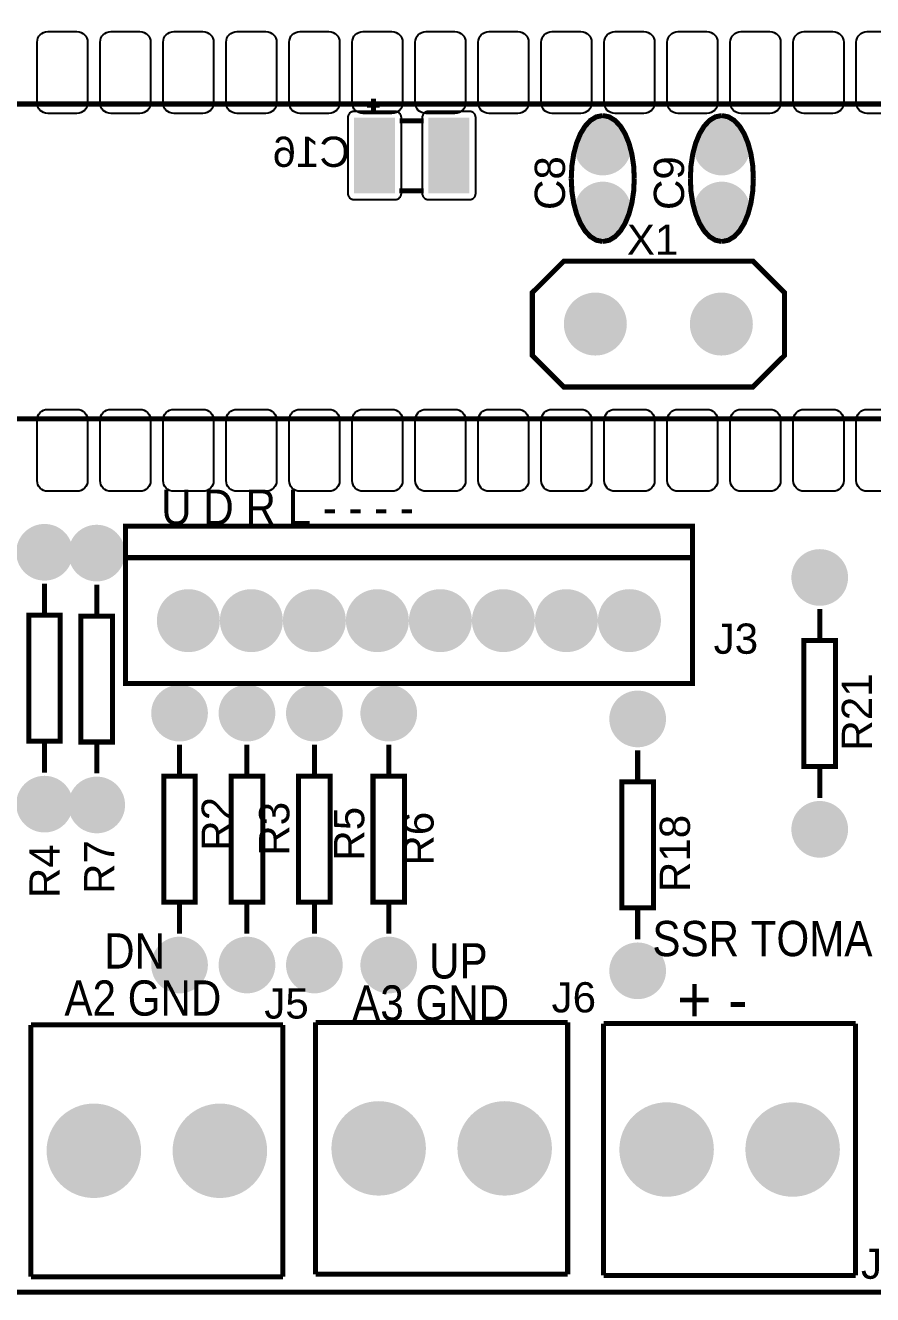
# Model space of a CAD drawing. Header units: inches. Extents: x -3.04 to 3.04, y -2.27 to 2.27.
# Drawn here: x -0.848 to 0.496, y -2.267 to -0.251 of the extents above; entities that cross this region are included whole.
import ezdxf

# ---------------------------------------------------------------- set-up
doc = ezdxf.new("R2010")
doc.units = ezdxf.units.IN
doc.layers.get('0').update_dxf_attribs({"linetype": 'CONTINUOUS'})

# ---------------------------------------------------------------- blocks, each defined once
blk = doc.blocks.new('RPAD')
blk.add_trace([(-0.5, -0.5), (-0.5, 0.5), (0.5, -0.5), (0.5, 0.5)])
blk = doc.blocks.new('EPAD')
at = {"const_width": 0.5}
blk.add_lwpolyline([(-0.25, 0, 1), (0.25, 0, 1)], format="xyb", close=True, dxfattribs=at)

msp = doc.modelspace()

# ---------------------------------------------------------------- linework, layer by layer
at = {"const_width": 0.008}
for points in [[(-2.896492, -2.262827), (3.038224, -2.262827), (3.038224, 2.262827), (-2.896492, 2.262827), (-2.896492, -2.262827)], [(-2.896492, -2.262827), (3.038224, -2.262827), (3.038224, 2.262827), (-2.896492, 2.262827), (-2.896492, -2.262827)], [(-2.896492, -2.262827), (3.038224, -2.262827), (3.038224, 2.262827), (-2.896492, 2.262827), (-2.896492, -2.262827)], [(-1.139618, -0.375858), (0.860382, -0.375858)], [(-1.139618, -0.375858), (0.860382, -0.375858)], [(-1.139618, -0.375858), (0.860382, -0.375858)], [(-0.28602, -0.377645), (-0.30602, -0.377645)], [(-0.28602, -0.377645), (-0.30602, -0.377645)], [(-0.28602, -0.377645), (-0.30602, -0.377645)], [(-0.29602, -0.387645), (-0.29602, -0.367645)], [(-0.29602, -0.387645), (-0.29602, -0.367645)], [(-0.29602, -0.387645), (-0.29602, -0.367645)], [(-0.21602, -0.402645), (-0.25402, -0.402645)], [(-0.21602, -0.402645), (-0.25402, -0.402645)], [(-0.21602, -0.402645), (-0.25402, -0.402645)], [(0.068075, -0.394259), (0.057887, -0.396259), (0.04845, -0.402009), (0.03995, -0.411135), (0.032575, -0.423259), (0.026512, -0.438009), (0.02195, -0.455009), (0.019075, -0.473884), (0.018075, -0.494259)], [(0.068075, -0.394259), (0.057887, -0.396259), (0.04845, -0.402009), (0.03995, -0.411135), (0.032575, -0.423259), (0.026512, -0.438009), (0.02195, -0.455009), (0.019075, -0.473884), (0.018075, -0.494259)], [(0.068075, -0.394259), (0.057887, -0.396259), (0.04845, -0.402009), (0.03995, -0.411135), (0.032575, -0.423259), (0.026512, -0.438009), (0.02195, -0.455009), (0.019075, -0.473884), (0.018075, -0.494259)], [(0.068075, -0.394259), (0.078262, -0.396259), (0.0877, -0.402009), (0.0962, -0.411135), (0.103575, -0.423259), (0.109637, -0.438009), (0.1142, -0.455009), (0.117075, -0.473884), (0.118075, -0.494259)], [(0.068075, -0.394259), (0.078262, -0.396259), (0.0877, -0.402009), (0.0962, -0.411135), (0.103575, -0.423259), (0.109637, -0.438009), (0.1142, -0.455009), (0.117075, -0.473884), (0.118075, -0.494259)], [(0.068075, -0.394259), (0.078262, -0.396259), (0.0877, -0.402009), (0.0962, -0.411135), (0.103575, -0.423259), (0.109637, -0.438009), (0.1142, -0.455009), (0.117075, -0.473884), (0.118075, -0.494259)], [(0.257051, -0.394259), (0.246864, -0.396259), (0.237426, -0.402009), (0.228926, -0.411135), (0.221551, -0.423259), (0.215489, -0.438009), (0.210926, -0.455009), (0.208051, -0.473884), (0.207051, -0.494259)], [(0.257051, -0.394259), (0.246864, -0.396259), (0.237426, -0.402009), (0.228926, -0.411135), (0.221551, -0.423259), (0.215489, -0.438009), (0.210926, -0.455009), (0.208051, -0.473884), (0.207051, -0.494259)], [(0.257051, -0.394259), (0.246864, -0.396259), (0.237426, -0.402009), (0.228926, -0.411135), (0.221551, -0.423259), (0.215489, -0.438009), (0.210926, -0.455009), (0.208051, -0.473884), (0.207051, -0.494259)], [(0.257051, -0.394259), (0.267239, -0.396259), (0.276676, -0.402009), (0.285176, -0.411135), (0.292551, -0.423259), (0.298614, -0.438009), (0.303176, -0.455009), (0.306051, -0.473884), (0.307051, -0.494259)], [(0.257051, -0.394259), (0.267239, -0.396259), (0.276676, -0.402009), (0.285176, -0.411135), (0.292551, -0.423259), (0.298614, -0.438009), (0.303176, -0.455009), (0.306051, -0.473884), (0.307051, -0.494259)], [(0.257051, -0.394259), (0.267239, -0.396259), (0.276676, -0.402009), (0.285176, -0.411135), (0.292551, -0.423259), (0.298614, -0.438009), (0.303176, -0.455009), (0.306051, -0.473884), (0.307051, -0.494259)], [(0.068075, -0.594259), (0.057887, -0.592259), (0.04845, -0.586509), (0.03995, -0.577384), (0.032575, -0.565259), (0.026512, -0.550509), (0.02195, -0.533509), (0.019075, -0.514635), (0.018075, -0.494259)], [(0.068075, -0.594259), (0.057887, -0.592259), (0.04845, -0.586509), (0.03995, -0.577384), (0.032575, -0.565259), (0.026512, -0.550509), (0.02195, -0.533509), (0.019075, -0.514635), (0.018075, -0.494259)], [(0.068075, -0.594259), (0.057887, -0.592259), (0.04845, -0.586509), (0.03995, -0.577384), (0.032575, -0.565259), (0.026512, -0.550509), (0.02195, -0.533509), (0.019075, -0.514635), (0.018075, -0.494259)], [(0.068075, -0.594259), (0.078262, -0.592259), (0.0877, -0.586509), (0.0962, -0.577384), (0.103575, -0.565259), (0.109637, -0.550509), (0.1142, -0.533509), (0.117075, -0.514635), (0.118075, -0.494259)], [(0.068075, -0.594259), (0.078262, -0.592259), (0.0877, -0.586509), (0.0962, -0.577384), (0.103575, -0.565259), (0.109637, -0.550509), (0.1142, -0.533509), (0.117075, -0.514635), (0.118075, -0.494259)], [(0.068075, -0.594259), (0.078262, -0.592259), (0.0877, -0.586509), (0.0962, -0.577384), (0.103575, -0.565259), (0.109637, -0.550509), (0.1142, -0.533509), (0.117075, -0.514635), (0.118075, -0.494259)], [(0.257051, -0.594259), (0.246864, -0.592259), (0.237426, -0.586509), (0.228926, -0.577384), (0.221551, -0.565259), (0.215489, -0.550509), (0.210926, -0.533509), (0.208051, -0.514635), (0.207051, -0.494259)], [(0.257051, -0.594259), (0.246864, -0.592259), (0.237426, -0.586509), (0.228926, -0.577384), (0.221551, -0.565259), (0.215489, -0.550509), (0.210926, -0.533509), (0.208051, -0.514635), (0.207051, -0.494259)], [(0.257051, -0.594259), (0.246864, -0.592259), (0.237426, -0.586509), (0.228926, -0.577384), (0.221551, -0.565259), (0.215489, -0.550509), (0.210926, -0.533509), (0.208051, -0.514635), (0.207051, -0.494259)], [(0.257051, -0.594259), (0.267239, -0.592259), (0.276676, -0.586509), (0.285176, -0.577384), (0.292551, -0.565259), (0.298614, -0.550509), (0.303176, -0.533509), (0.306051, -0.514635), (0.307051, -0.494259)], [(0.257051, -0.594259), (0.267239, -0.592259), (0.276676, -0.586509), (0.285176, -0.577384), (0.292551, -0.565259), (0.298614, -0.550509), (0.303176, -0.533509), (0.306051, -0.514635), (0.307051, -0.494259)], [(0.257051, -0.594259), (0.267239, -0.592259), (0.276676, -0.586509), (0.285176, -0.577384), (0.292551, -0.565259), (0.298614, -0.550509), (0.303176, -0.533509), (0.306051, -0.514635), (0.307051, -0.494259)], [(-0.21602, -0.513645), (-0.25502, -0.513645)], [(-0.21602, -0.513645), (-0.25502, -0.513645)], [(-0.21602, -0.513645), (-0.25502, -0.513645)], [(0.006264, -0.625362), (0.306264, -0.625362), (0.356264, -0.675362), (0.356264, -0.775362), (0.306264, -0.825362), (0.006264, -0.825362), (-0.043736, -0.775362), (-0.043736, -0.675362), (0.006264, -0.625362)], [(0.006264, -0.625362), (0.306264, -0.625362), (0.356264, -0.675362), (0.356264, -0.775362), (0.306264, -0.825362), (0.006264, -0.825362), (-0.043736, -0.775362), (-0.043736, -0.675362), (0.006264, -0.625362)], [(0.006264, -0.625362), (0.306264, -0.625362), (0.356264, -0.675362), (0.356264, -0.775362), (0.306264, -0.825362), (0.006264, -0.825362), (-0.043736, -0.775362), (-0.043736, -0.675362), (0.006264, -0.625362)], [(-1.139618, -0.875858), (0.860382, -0.875858)], [(-1.139618, -0.875858), (0.860382, -0.875858)], [(-1.139618, -0.875858), (0.860382, -0.875858)], [(-0.689618, -1.296417), (0.210382, -1.296417), (0.210382, -1.046417), (-0.689618, -1.046417), (-0.689618, -1.296417)], [(-0.689618, -1.296417), (0.210382, -1.296417), (0.210382, -1.046417), (-0.689618, -1.046417), (-0.689618, -1.296417)], [(-0.689618, -1.296417), (0.210382, -1.296417), (0.210382, -1.046417), (-0.689618, -1.046417), (-0.689618, -1.296417)], [(-0.689618, -1.096417), (0.210382, -1.096417)], [(-0.689618, -1.096417), (0.210382, -1.096417)], [(-0.689618, -1.096417), (0.210382, -1.096417)], [(-0.817878, -1.187854), (-0.817878, -1.137854)], [(-0.817878, -1.187854), (-0.817878, -1.137854)], [(-0.817878, -1.187854), (-0.817878, -1.137854)], [(-0.735075, -1.189141), (-0.735075, -1.139141)], [(-0.735075, -1.189141), (-0.735075, -1.139141)], [(-0.735075, -1.189141), (-0.735075, -1.139141)], [(-0.842878, -1.387854), (-0.792878, -1.387854), (-0.792878, -1.187854), (-0.842878, -1.187854), (-0.842878, -1.387854)], [(-0.842878, -1.387854), (-0.792878, -1.387854), (-0.792878, -1.187854), (-0.842878, -1.187854), (-0.842878, -1.387854)], [(-0.842878, -1.387854), (-0.792878, -1.387854), (-0.792878, -1.187854), (-0.842878, -1.187854), (-0.842878, -1.387854)], [(-0.760075, -1.389141), (-0.710075, -1.389141), (-0.710075, -1.189141), (-0.760075, -1.189141), (-0.760075, -1.389141)], [(-0.760075, -1.389141), (-0.710075, -1.389141), (-0.710075, -1.189141), (-0.760075, -1.189141), (-0.760075, -1.389141)], [(-0.760075, -1.389141), (-0.710075, -1.389141), (-0.710075, -1.189141), (-0.760075, -1.189141), (-0.760075, -1.389141)], [(0.412382, -1.177858), (0.412382, -1.227858)], [(0.412382, -1.177858), (0.412382, -1.227858)], [(0.412382, -1.177858), (0.412382, -1.227858)], [(0.387382, -1.427858), (0.437382, -1.427858), (0.437382, -1.227858), (0.387382, -1.227858), (0.387382, -1.427858)], [(0.387382, -1.427858), (0.437382, -1.427858), (0.437382, -1.227858), (0.387382, -1.227858), (0.387382, -1.427858)], [(0.387382, -1.427858), (0.437382, -1.427858), (0.437382, -1.227858), (0.387382, -1.227858), (0.387382, -1.427858)], [(-0.817878, -1.437854), (-0.817878, -1.387854)], [(-0.817878, -1.437854), (-0.817878, -1.387854)], [(-0.817878, -1.437854), (-0.817878, -1.387854)], [(-0.735075, -1.439141), (-0.735075, -1.389141)], [(-0.735075, -1.439141), (-0.735075, -1.389141)], [(-0.735075, -1.439141), (-0.735075, -1.389141)], [(-0.603618, -1.393358), (-0.603618, -1.443358)], [(-0.603618, -1.393358), (-0.603618, -1.443358)], [(-0.603618, -1.393358), (-0.603618, -1.443358)], [(-0.496618, -1.393358), (-0.496618, -1.443358)], [(-0.496618, -1.393358), (-0.496618, -1.443358)], [(-0.496618, -1.393358), (-0.496618, -1.443358)], [(-0.389618, -1.393358), (-0.389618, -1.443358)], [(-0.389618, -1.393358), (-0.389618, -1.443358)], [(-0.389618, -1.393358), (-0.389618, -1.443358)], [(-0.271618, -1.393358), (-0.271618, -1.443358)], [(-0.271618, -1.393358), (-0.271618, -1.443358)], [(-0.271618, -1.393358), (-0.271618, -1.443358)], [(0.123445, -1.402543), (0.123445, -1.452543)], [(0.123445, -1.402543), (0.123445, -1.452543)], [(0.123445, -1.402543), (0.123445, -1.452543)], [(0.412382, -1.427858), (0.412382, -1.477858)], [(0.412382, -1.427858), (0.412382, -1.477858)], [(0.412382, -1.427858), (0.412382, -1.477858)], [(-0.628618, -1.643358), (-0.578618, -1.643358), (-0.578618, -1.443358), (-0.628618, -1.443358), (-0.628618, -1.643358)], [(-0.628618, -1.643358), (-0.578618, -1.643358), (-0.578618, -1.443358), (-0.628618, -1.443358), (-0.628618, -1.643358)], [(-0.628618, -1.643358), (-0.578618, -1.643358), (-0.578618, -1.443358), (-0.628618, -1.443358), (-0.628618, -1.643358)], [(-0.521618, -1.643358), (-0.471618, -1.643358), (-0.471618, -1.443358), (-0.521618, -1.443358), (-0.521618, -1.643358)], [(-0.521618, -1.643358), (-0.471618, -1.643358), (-0.471618, -1.443358), (-0.521618, -1.443358), (-0.521618, -1.643358)], [(-0.521618, -1.643358), (-0.471618, -1.643358), (-0.471618, -1.443358), (-0.521618, -1.443358), (-0.521618, -1.643358)], [(-0.414618, -1.643358), (-0.364618, -1.643358), (-0.364618, -1.443358), (-0.414618, -1.443358), (-0.414618, -1.643358)], [(-0.414618, -1.643358), (-0.364618, -1.643358), (-0.364618, -1.443358), (-0.414618, -1.443358), (-0.414618, -1.643358)], [(-0.414618, -1.643358), (-0.364618, -1.643358), (-0.364618, -1.443358), (-0.414618, -1.443358), (-0.414618, -1.643358)], [(-0.296618, -1.643358), (-0.246618, -1.643358), (-0.246618, -1.443358), (-0.296618, -1.443358), (-0.296618, -1.643358)], [(-0.296618, -1.643358), (-0.246618, -1.643358), (-0.246618, -1.443358), (-0.296618, -1.443358), (-0.296618, -1.643358)], [(-0.296618, -1.643358), (-0.246618, -1.643358), (-0.246618, -1.443358), (-0.296618, -1.443358), (-0.296618, -1.643358)], [(0.098445, -1.652543), (0.148445, -1.652543), (0.148445, -1.452543), (0.098445, -1.452543), (0.098445, -1.652543)], [(0.098445, -1.652543), (0.148445, -1.652543), (0.148445, -1.452543), (0.098445, -1.452543), (0.098445, -1.652543)], [(0.098445, -1.652543), (0.148445, -1.652543), (0.148445, -1.452543), (0.098445, -1.452543), (0.098445, -1.652543)], [(-0.603618, -1.643358), (-0.603618, -1.693358)], [(-0.603618, -1.643358), (-0.603618, -1.693358)], [(-0.603618, -1.643358), (-0.603618, -1.693358)], [(-0.496618, -1.643358), (-0.496618, -1.693358)], [(-0.496618, -1.643358), (-0.496618, -1.693358)], [(-0.496618, -1.643358), (-0.496618, -1.693358)], [(-0.389618, -1.643358), (-0.389618, -1.693358)], [(-0.389618, -1.643358), (-0.389618, -1.693358)], [(-0.389618, -1.643358), (-0.389618, -1.693358)], [(-0.271618, -1.643358), (-0.271618, -1.693358)], [(-0.271618, -1.643358), (-0.271618, -1.693358)], [(-0.271618, -1.643358), (-0.271618, -1.693358)], [(0.123445, -1.652543), (0.123445, -1.702543)], [(0.123445, -1.652543), (0.123445, -1.702543)], [(0.123445, -1.652543), (0.123445, -1.702543)], [(-0.839618, -1.838385), (-0.839618, -2.238385)], [(-0.839618, -1.838385), (-0.439618, -1.838385)], [(-0.839618, -1.838385), (-0.839618, -2.238385)], [(-0.839618, -1.838385), (-0.439618, -1.838385)], [(-0.839618, -1.838385), (-0.839618, -2.238385)], [(-0.839618, -1.838385), (-0.439618, -1.838385)], [(-0.439618, -1.838385), (-0.439618, -2.238385)], [(-0.439618, -1.838385), (-0.439618, -2.238385)], [(-0.439618, -1.838385), (-0.439618, -2.238385)], [(-0.387618, -1.834575), (-0.387618, -2.234575)], [(-0.387618, -1.834575), (0.012382, -1.834575)], [(-0.387618, -1.834575), (-0.387618, -2.234575)], [(-0.387618, -1.834575), (0.012382, -1.834575)], [(-0.387618, -1.834575), (-0.387618, -2.234575)], [(-0.387618, -1.834575), (0.012382, -1.834575)], [(0.012382, -1.834575), (0.012382, -2.234575)], [(0.012382, -1.834575), (0.012382, -2.234575)], [(0.012382, -1.834575), (0.012382, -2.234575)], [(0.069382, -1.836385), (0.069382, -2.236385)], [(0.069382, -1.836385), (0.469382, -1.836385)], [(0.069382, -1.836385), (0.069382, -2.236385)], [(0.069382, -1.836385), (0.469382, -1.836385)], [(0.069382, -1.836385), (0.069382, -2.236385)], [(0.069382, -1.836385), (0.469382, -1.836385)], [(0.469382, -1.836385), (0.469382, -2.236385)], [(0.469382, -1.836385), (0.469382, -2.236385)], [(0.469382, -1.836385), (0.469382, -2.236385)], [(-0.839618, -2.238385), (-0.439618, -2.238385)], [(-0.839618, -2.238385), (-0.439618, -2.238385)], [(-0.839618, -2.238385), (-0.439618, -2.238385)], [(-0.387618, -2.234575), (0.012382, -2.234575)], [(-0.387618, -2.234575), (0.012382, -2.234575)], [(-0.387618, -2.234575), (0.012382, -2.234575)], [(0.069382, -2.236385), (0.469382, -2.236385)], [(0.069382, -2.236385), (0.469382, -2.236385)], [(0.069382, -2.236385), (0.469382, -2.236385)]]:
    msp.add_lwpolyline(points, dxfattribs=at)
for points in [[(-0.766618, -0.390858), (-0.812618, -0.390858), (-0.816094, -0.39052), (-0.819308, -0.389546), (-0.822199, -0.388), (-0.824704, -0.385944), (-0.826761, -0.383439), (-0.828307, -0.380548), (-0.82928, -0.377334), (-0.829618, -0.373858), (-0.829618, -0.277858), (-0.82928, -0.274382), (-0.828307, -0.271168), (-0.826761, -0.268277), (-0.824704, -0.265772), (-0.822199, -0.263715), (-0.819308, -0.262169), (-0.816094, -0.261196), (-0.812618, -0.260858), (-0.766618, -0.260858), (-0.763142, -0.261196), (-0.759928, -0.262169), (-0.757037, -0.263715), (-0.754532, -0.265772), (-0.752476, -0.268277), (-0.75093, -0.271168), (-0.749956, -0.274382), (-0.749618, -0.277858), (-0.749618, -0.373858), (-0.749956, -0.377334), (-0.75093, -0.380548), (-0.752476, -0.383439), (-0.754532, -0.385944), (-0.757037, -0.388), (-0.759928, -0.389546), (-0.763142, -0.39052), (-0.766618, -0.390858)], [(-0.666618, -0.390858), (-0.712618, -0.390858), (-0.716094, -0.39052), (-0.719308, -0.389546), (-0.722199, -0.388), (-0.724704, -0.385944), (-0.726761, -0.383439), (-0.728307, -0.380548), (-0.72928, -0.377334), (-0.729618, -0.373858), (-0.729618, -0.277858), (-0.72928, -0.274382), (-0.728307, -0.271168), (-0.726761, -0.268277), (-0.724704, -0.265772), (-0.722199, -0.263715), (-0.719308, -0.262169), (-0.716094, -0.261196), (-0.712618, -0.260858), (-0.666618, -0.260858), (-0.663142, -0.261196), (-0.659928, -0.262169), (-0.657037, -0.263715), (-0.654532, -0.265772), (-0.652476, -0.268277), (-0.65093, -0.271168), (-0.649956, -0.274382), (-0.649618, -0.277858), (-0.649618, -0.373858), (-0.649956, -0.377334), (-0.65093, -0.380548), (-0.652476, -0.383439), (-0.654532, -0.385944), (-0.657037, -0.388), (-0.659928, -0.389546), (-0.663142, -0.39052), (-0.666618, -0.390858)], [(-0.566618, -0.390858), (-0.612618, -0.390858), (-0.616094, -0.39052), (-0.619308, -0.389546), (-0.622199, -0.388), (-0.624704, -0.385944), (-0.626761, -0.383439), (-0.628307, -0.380548), (-0.62928, -0.377334), (-0.629618, -0.373858), (-0.629618, -0.277858), (-0.62928, -0.274382), (-0.628307, -0.271168), (-0.626761, -0.268277), (-0.624704, -0.265772), (-0.622199, -0.263715), (-0.619308, -0.262169), (-0.616094, -0.261196), (-0.612618, -0.260858), (-0.566618, -0.260858), (-0.563142, -0.261196), (-0.559928, -0.262169), (-0.557037, -0.263715), (-0.554532, -0.265772), (-0.552476, -0.268277), (-0.55093, -0.271168), (-0.549956, -0.274382), (-0.549618, -0.277858), (-0.549618, -0.373858), (-0.549956, -0.377334), (-0.55093, -0.380548), (-0.552476, -0.383439), (-0.554532, -0.385944), (-0.557037, -0.388), (-0.559928, -0.389546), (-0.563142, -0.39052), (-0.566618, -0.390858)], [(-0.466618, -0.390858), (-0.512618, -0.390858), (-0.516094, -0.39052), (-0.519308, -0.389546), (-0.522199, -0.388), (-0.524704, -0.385944), (-0.526761, -0.383439), (-0.528307, -0.380548), (-0.52928, -0.377334), (-0.529618, -0.373858), (-0.529618, -0.277858), (-0.52928, -0.274382), (-0.528307, -0.271168), (-0.526761, -0.268277), (-0.524704, -0.265772), (-0.522199, -0.263715), (-0.519308, -0.262169), (-0.516094, -0.261196), (-0.512618, -0.260858), (-0.466618, -0.260858), (-0.463142, -0.261196), (-0.459928, -0.262169), (-0.457037, -0.263715), (-0.454532, -0.265772), (-0.452476, -0.268277), (-0.45093, -0.271168), (-0.449956, -0.274382), (-0.449618, -0.277858), (-0.449618, -0.373858), (-0.449956, -0.377334), (-0.45093, -0.380548), (-0.452476, -0.383439), (-0.454532, -0.385944), (-0.457037, -0.388), (-0.459928, -0.389546), (-0.463142, -0.39052), (-0.466618, -0.390858)], [(-0.366618, -0.390858), (-0.412618, -0.390858), (-0.416094, -0.39052), (-0.419308, -0.389546), (-0.422199, -0.388), (-0.424704, -0.385944), (-0.426761, -0.383439), (-0.428307, -0.380548), (-0.42928, -0.377334), (-0.429618, -0.373858), (-0.429618, -0.277858), (-0.42928, -0.274382), (-0.428307, -0.271168), (-0.426761, -0.268277), (-0.424704, -0.265772), (-0.422199, -0.263715), (-0.419308, -0.262169), (-0.416094, -0.261196), (-0.412618, -0.260858), (-0.366618, -0.260858), (-0.363142, -0.261196), (-0.359928, -0.262169), (-0.357037, -0.263715), (-0.354532, -0.265772), (-0.352476, -0.268277), (-0.35093, -0.271168), (-0.349956, -0.274382), (-0.349618, -0.277858), (-0.349618, -0.373858), (-0.349956, -0.377334), (-0.35093, -0.380548), (-0.352476, -0.383439), (-0.354532, -0.385944), (-0.357037, -0.388), (-0.359928, -0.389546), (-0.363142, -0.39052), (-0.366618, -0.390858)], [(-0.266618, -0.390858), (-0.312618, -0.390858), (-0.316094, -0.39052), (-0.319308, -0.389546), (-0.322199, -0.388), (-0.324704, -0.385944), (-0.326761, -0.383439), (-0.328307, -0.380548), (-0.32928, -0.377334), (-0.329618, -0.373858), (-0.329618, -0.277858), (-0.32928, -0.274382), (-0.328307, -0.271168), (-0.326761, -0.268277), (-0.324704, -0.265772), (-0.322199, -0.263715), (-0.319308, -0.262169), (-0.316094, -0.261196), (-0.312618, -0.260858), (-0.266618, -0.260858), (-0.263142, -0.261196), (-0.259928, -0.262169), (-0.257037, -0.263715), (-0.254532, -0.265772), (-0.252476, -0.268277), (-0.25093, -0.271168), (-0.249956, -0.274382), (-0.249618, -0.277858), (-0.249618, -0.373858), (-0.249956, -0.377334), (-0.25093, -0.380548), (-0.252476, -0.383439), (-0.254532, -0.385944), (-0.257037, -0.388), (-0.259928, -0.389546), (-0.263142, -0.39052), (-0.266618, -0.390858)], [(-0.166618, -0.390858), (-0.212618, -0.390858), (-0.216094, -0.39052), (-0.219308, -0.389546), (-0.222199, -0.388), (-0.224704, -0.385944), (-0.226761, -0.383439), (-0.228307, -0.380548), (-0.22928, -0.377334), (-0.229618, -0.373858), (-0.229618, -0.277858), (-0.22928, -0.274382), (-0.228307, -0.271168), (-0.226761, -0.268277), (-0.224704, -0.265772), (-0.222199, -0.263715), (-0.219308, -0.262169), (-0.216094, -0.261196), (-0.212618, -0.260858), (-0.166618, -0.260858), (-0.163142, -0.261196), (-0.159928, -0.262169), (-0.157037, -0.263715), (-0.154532, -0.265772), (-0.152476, -0.268277), (-0.15093, -0.271168), (-0.149956, -0.274382), (-0.149618, -0.277858), (-0.149618, -0.373858), (-0.149956, -0.377334), (-0.15093, -0.380548), (-0.152476, -0.383439), (-0.154532, -0.385944), (-0.157037, -0.388), (-0.159928, -0.389546), (-0.163142, -0.39052), (-0.166618, -0.390858)], [(-0.066618, -0.390858), (-0.112618, -0.390858), (-0.116094, -0.39052), (-0.119308, -0.389546), (-0.122199, -0.388), (-0.124704, -0.385944), (-0.126761, -0.383439), (-0.128307, -0.380548), (-0.12928, -0.377334), (-0.129618, -0.373858), (-0.129618, -0.277858), (-0.12928, -0.274382), (-0.128307, -0.271168), (-0.126761, -0.268277), (-0.124704, -0.265772), (-0.122199, -0.263715), (-0.119308, -0.262169), (-0.116094, -0.261196), (-0.112618, -0.260858), (-0.066618, -0.260858), (-0.063142, -0.261196), (-0.059928, -0.262169), (-0.057037, -0.263715), (-0.054532, -0.265772), (-0.052476, -0.268277), (-0.05093, -0.271168), (-0.049956, -0.274382), (-0.049618, -0.277858), (-0.049618, -0.373858), (-0.049956, -0.377334), (-0.05093, -0.380548), (-0.052476, -0.383439), (-0.054532, -0.385944), (-0.057037, -0.388), (-0.059928, -0.389546), (-0.063142, -0.39052), (-0.066618, -0.390858)], [(0.033382, -0.390858), (-0.012618, -0.390858), (-0.016094, -0.39052), (-0.019308, -0.389546), (-0.022199, -0.388), (-0.024704, -0.385944), (-0.026761, -0.383439), (-0.028307, -0.380548), (-0.02928, -0.377334), (-0.029618, -0.373858), (-0.029618, -0.277858), (-0.02928, -0.274382), (-0.028307, -0.271168), (-0.026761, -0.268277), (-0.024704, -0.265772), (-0.022199, -0.263715), (-0.019308, -0.262169), (-0.016094, -0.261196), (-0.012618, -0.260858), (0.033382, -0.260858), (0.036858, -0.261196), (0.040072, -0.262169), (0.042963, -0.263715), (0.045468, -0.265772), (0.047524, -0.268277), (0.04907, -0.271168), (0.050044, -0.274382), (0.050382, -0.277858), (0.050382, -0.373858), (0.050044, -0.377334), (0.04907, -0.380548), (0.047524, -0.383439), (0.045468, -0.385944), (0.042963, -0.388), (0.040072, -0.389546), (0.036858, -0.39052), (0.033382, -0.390858)], [(0.133382, -0.390858), (0.087382, -0.390858), (0.083906, -0.39052), (0.080692, -0.389546), (0.077801, -0.388), (0.075296, -0.385944), (0.073239, -0.383439), (0.071693, -0.380548), (0.07072, -0.377334), (0.070382, -0.373858), (0.070382, -0.277858), (0.07072, -0.274382), (0.071693, -0.271168), (0.073239, -0.268277), (0.075296, -0.265772), (0.077801, -0.263715), (0.080692, -0.262169), (0.083906, -0.261196), (0.087382, -0.260858), (0.133382, -0.260858), (0.136858, -0.261196), (0.140072, -0.262169), (0.142963, -0.263715), (0.145468, -0.265772), (0.147524, -0.268277), (0.14907, -0.271168), (0.150044, -0.274382), (0.150382, -0.277858), (0.150382, -0.373858), (0.150044, -0.377334), (0.14907, -0.380548), (0.147524, -0.383439), (0.145468, -0.385944), (0.142963, -0.388), (0.140072, -0.389546), (0.136858, -0.39052), (0.133382, -0.390858)], [(0.233382, -0.390858), (0.187382, -0.390858), (0.183906, -0.39052), (0.180692, -0.389546), (0.177801, -0.388), (0.175296, -0.385944), (0.173239, -0.383439), (0.171693, -0.380548), (0.17072, -0.377334), (0.170382, -0.373858), (0.170382, -0.277858), (0.17072, -0.274382), (0.171693, -0.271168), (0.173239, -0.268277), (0.175296, -0.265772), (0.177801, -0.263715), (0.180692, -0.262169), (0.183906, -0.261196), (0.187382, -0.260858), (0.233382, -0.260858), (0.236858, -0.261196), (0.240072, -0.262169), (0.242963, -0.263715), (0.245468, -0.265772), (0.247524, -0.268277), (0.24907, -0.271168), (0.250044, -0.274382), (0.250382, -0.277858), (0.250382, -0.373858), (0.250044, -0.377334), (0.24907, -0.380548), (0.247524, -0.383439), (0.245468, -0.385944), (0.242963, -0.388), (0.240072, -0.389546), (0.236858, -0.39052), (0.233382, -0.390858)], [(0.333382, -0.390858), (0.287382, -0.390858), (0.283906, -0.39052), (0.280692, -0.389546), (0.277801, -0.388), (0.275296, -0.385944), (0.273239, -0.383439), (0.271693, -0.380548), (0.27072, -0.377334), (0.270382, -0.373858), (0.270382, -0.277858), (0.27072, -0.274382), (0.271693, -0.271168), (0.273239, -0.268277), (0.275296, -0.265772), (0.277801, -0.263715), (0.280692, -0.262169), (0.283906, -0.261196), (0.287382, -0.260858), (0.333382, -0.260858), (0.336858, -0.261196), (0.340072, -0.262169), (0.342963, -0.263715), (0.345468, -0.265772), (0.347524, -0.268277), (0.34907, -0.271168), (0.350044, -0.274382), (0.350382, -0.277858), (0.350382, -0.373858), (0.350044, -0.377334), (0.34907, -0.380548), (0.347524, -0.383439), (0.345468, -0.385944), (0.342963, -0.388), (0.340072, -0.389546), (0.336858, -0.39052), (0.333382, -0.390858)], [(0.433382, -0.390858), (0.387382, -0.390858), (0.383906, -0.39052), (0.380692, -0.389546), (0.377801, -0.388), (0.375296, -0.385944), (0.373239, -0.383439), (0.371693, -0.380548), (0.37072, -0.377334), (0.370382, -0.373858), (0.370382, -0.277858), (0.37072, -0.274382), (0.371693, -0.271168), (0.373239, -0.268277), (0.375296, -0.265772), (0.377801, -0.263715), (0.380692, -0.262169), (0.383906, -0.261196), (0.387382, -0.260858), (0.433382, -0.260858), (0.436858, -0.261196), (0.440072, -0.262169), (0.442963, -0.263715), (0.445468, -0.265772), (0.447524, -0.268277), (0.44907, -0.271168), (0.450044, -0.274382), (0.450382, -0.277858), (0.450382, -0.373858), (0.450044, -0.377334), (0.44907, -0.380548), (0.447524, -0.383439), (0.445468, -0.385944), (0.442963, -0.388), (0.440072, -0.389546), (0.436858, -0.39052), (0.433382, -0.390858)], [(-0.26152, -0.387645), (-0.32652, -0.387645), (-0.327559, -0.387696), (-0.328564, -0.387844), (-0.329531, -0.388086), (-0.330455, -0.388417), (-0.331331, -0.388831), (-0.332156, -0.389326), (-0.332923, -0.389896), (-0.333629, -0.390536), (-0.334269, -0.391242), (-0.334839, -0.392009), (-0.335333, -0.392833), (-0.335748, -0.39371), (-0.336079, -0.394634), (-0.336321, -0.395601), (-0.336469, -0.396606), (-0.33652, -0.397645), (-0.33652, -0.517645), (-0.336469, -0.518685), (-0.336321, -0.51969), (-0.336079, -0.520657), (-0.335748, -0.521581), (-0.335333, -0.522457), (-0.334839, -0.523281), (-0.334269, -0.524048), (-0.333629, -0.524755), (-0.332923, -0.525395), (-0.332156, -0.525964), (-0.331331, -0.526459), (-0.330455, -0.526874), (-0.329531, -0.527204), (-0.328564, -0.527446), (-0.327559, -0.527595), (-0.32652, -0.527645), (-0.26152, -0.527645), (-0.26048, -0.527595), (-0.259475, -0.527446), (-0.258508, -0.527204), (-0.257584, -0.526874), (-0.256708, -0.526459), (-0.255884, -0.525964), (-0.255116, -0.525395), (-0.25441, -0.524755), (-0.25377, -0.524048), (-0.253201, -0.523281), (-0.252706, -0.522457), (-0.252291, -0.521581), (-0.251961, -0.520657), (-0.251719, -0.51969), (-0.25157, -0.518685), (-0.25152, -0.517645), (-0.25152, -0.397645), (-0.25157, -0.396606), (-0.251719, -0.395601), (-0.251961, -0.394634), (-0.252291, -0.39371), (-0.252706, -0.392833), (-0.253201, -0.392009), (-0.25377, -0.391242), (-0.25441, -0.390536), (-0.255116, -0.389896), (-0.255884, -0.389326), (-0.256708, -0.388831), (-0.257584, -0.388417), (-0.258508, -0.388086), (-0.259475, -0.387844), (-0.26048, -0.387696), (-0.26152, -0.387645)], [(-0.14352, -0.387645), (-0.20852, -0.387645), (-0.209559, -0.387696), (-0.210564, -0.387844), (-0.211531, -0.388086), (-0.212455, -0.388417), (-0.213331, -0.388831), (-0.214156, -0.389326), (-0.214923, -0.389896), (-0.215629, -0.390536), (-0.216269, -0.391242), (-0.216839, -0.392009), (-0.217333, -0.392833), (-0.217748, -0.39371), (-0.218079, -0.394634), (-0.218321, -0.395601), (-0.218469, -0.396606), (-0.21852, -0.397645), (-0.21852, -0.517645), (-0.218469, -0.518685), (-0.218321, -0.51969), (-0.218079, -0.520657), (-0.217748, -0.521581), (-0.217333, -0.522457), (-0.216839, -0.523281), (-0.216269, -0.524048), (-0.215629, -0.524755), (-0.214923, -0.525395), (-0.214156, -0.525964), (-0.213331, -0.526459), (-0.212455, -0.526874), (-0.211531, -0.527204), (-0.210564, -0.527446), (-0.209559, -0.527595), (-0.20852, -0.527645), (-0.14352, -0.527645), (-0.14248, -0.527595), (-0.141475, -0.527446), (-0.140508, -0.527204), (-0.139584, -0.526874), (-0.138708, -0.526459), (-0.137884, -0.525964), (-0.137116, -0.525395), (-0.13641, -0.524755), (-0.13577, -0.524048), (-0.135201, -0.523281), (-0.134706, -0.522457), (-0.134291, -0.521581), (-0.133961, -0.520657), (-0.133719, -0.51969), (-0.13357, -0.518685), (-0.13352, -0.517645), (-0.13352, -0.397645), (-0.13357, -0.396606), (-0.133719, -0.395601), (-0.133961, -0.394634), (-0.134291, -0.39371), (-0.134706, -0.392833), (-0.135201, -0.392009), (-0.13577, -0.391242), (-0.13641, -0.390536), (-0.137116, -0.389896), (-0.137884, -0.389326), (-0.138708, -0.388831), (-0.139584, -0.388417), (-0.140508, -0.388086), (-0.141475, -0.387844), (-0.14248, -0.387696), (-0.14352, -0.387645)], [(-0.812618, -0.860858), (-0.766618, -0.860858), (-0.763142, -0.861196), (-0.759928, -0.862169), (-0.757037, -0.863715), (-0.754532, -0.865772), (-0.752476, -0.868277), (-0.75093, -0.871168), (-0.749956, -0.874382), (-0.749618, -0.877858), (-0.749618, -0.973858), (-0.749956, -0.977334), (-0.75093, -0.980548), (-0.752476, -0.983439), (-0.754532, -0.985944), (-0.757037, -0.988), (-0.759928, -0.989546), (-0.763142, -0.99052), (-0.766618, -0.990858), (-0.812618, -0.990858), (-0.816094, -0.99052), (-0.819308, -0.989546), (-0.822199, -0.988), (-0.824704, -0.985944), (-0.826761, -0.983439), (-0.828307, -0.980548), (-0.82928, -0.977334), (-0.829618, -0.973858), (-0.829618, -0.877858), (-0.82928, -0.874382), (-0.828307, -0.871168), (-0.826761, -0.868277), (-0.824704, -0.865772), (-0.822199, -0.863715), (-0.819308, -0.862169), (-0.816094, -0.861196), (-0.812618, -0.860858)], [(-0.712618, -0.860858), (-0.666618, -0.860858), (-0.663142, -0.861196), (-0.659928, -0.862169), (-0.657037, -0.863715), (-0.654532, -0.865772), (-0.652476, -0.868277), (-0.65093, -0.871168), (-0.649956, -0.874382), (-0.649618, -0.877858), (-0.649618, -0.973858), (-0.649956, -0.977334), (-0.65093, -0.980548), (-0.652476, -0.983439), (-0.654532, -0.985944), (-0.657037, -0.988), (-0.659928, -0.989546), (-0.663142, -0.99052), (-0.666618, -0.990858), (-0.712618, -0.990858), (-0.716094, -0.99052), (-0.719308, -0.989546), (-0.722199, -0.988), (-0.724704, -0.985944), (-0.726761, -0.983439), (-0.728307, -0.980548), (-0.72928, -0.977334), (-0.729618, -0.973858), (-0.729618, -0.877858), (-0.72928, -0.874382), (-0.728307, -0.871168), (-0.726761, -0.868277), (-0.724704, -0.865772), (-0.722199, -0.863715), (-0.719308, -0.862169), (-0.716094, -0.861196), (-0.712618, -0.860858)], [(-0.612618, -0.860858), (-0.566618, -0.860858), (-0.563142, -0.861196), (-0.559928, -0.862169), (-0.557037, -0.863715), (-0.554532, -0.865772), (-0.552476, -0.868277), (-0.55093, -0.871168), (-0.549956, -0.874382), (-0.549618, -0.877858), (-0.549618, -0.973858), (-0.549956, -0.977334), (-0.55093, -0.980548), (-0.552476, -0.983439), (-0.554532, -0.985944), (-0.557037, -0.988), (-0.559928, -0.989546), (-0.563142, -0.99052), (-0.566618, -0.990858), (-0.612618, -0.990858), (-0.616094, -0.99052), (-0.619308, -0.989546), (-0.622199, -0.988), (-0.624704, -0.985944), (-0.626761, -0.983439), (-0.628307, -0.980548), (-0.62928, -0.977334), (-0.629618, -0.973858), (-0.629618, -0.877858), (-0.62928, -0.874382), (-0.628307, -0.871168), (-0.626761, -0.868277), (-0.624704, -0.865772), (-0.622199, -0.863715), (-0.619308, -0.862169), (-0.616094, -0.861196), (-0.612618, -0.860858)], [(-0.512618, -0.860858), (-0.466618, -0.860858), (-0.463142, -0.861196), (-0.459928, -0.862169), (-0.457037, -0.863715), (-0.454532, -0.865772), (-0.452476, -0.868277), (-0.45093, -0.871168), (-0.449956, -0.874382), (-0.449618, -0.877858), (-0.449618, -0.973858), (-0.449956, -0.977334), (-0.45093, -0.980548), (-0.452476, -0.983439), (-0.454532, -0.985944), (-0.457037, -0.988), (-0.459928, -0.989546), (-0.463142, -0.99052), (-0.466618, -0.990858), (-0.512618, -0.990858), (-0.516094, -0.99052), (-0.519308, -0.989546), (-0.522199, -0.988), (-0.524704, -0.985944), (-0.526761, -0.983439), (-0.528307, -0.980548), (-0.52928, -0.977334), (-0.529618, -0.973858), (-0.529618, -0.877858), (-0.52928, -0.874382), (-0.528307, -0.871168), (-0.526761, -0.868277), (-0.524704, -0.865772), (-0.522199, -0.863715), (-0.519308, -0.862169), (-0.516094, -0.861196), (-0.512618, -0.860858)], [(-0.412618, -0.860858), (-0.366618, -0.860858), (-0.363142, -0.861196), (-0.359928, -0.862169), (-0.357037, -0.863715), (-0.354532, -0.865772), (-0.352476, -0.868277), (-0.35093, -0.871168), (-0.349956, -0.874382), (-0.349618, -0.877858), (-0.349618, -0.973858), (-0.349956, -0.977334), (-0.35093, -0.980548), (-0.352476, -0.983439), (-0.354532, -0.985944), (-0.357037, -0.988), (-0.359928, -0.989546), (-0.363142, -0.99052), (-0.366618, -0.990858), (-0.412618, -0.990858), (-0.416094, -0.99052), (-0.419308, -0.989546), (-0.422199, -0.988), (-0.424704, -0.985944), (-0.426761, -0.983439), (-0.428307, -0.980548), (-0.42928, -0.977334), (-0.429618, -0.973858), (-0.429618, -0.877858), (-0.42928, -0.874382), (-0.428307, -0.871168), (-0.426761, -0.868277), (-0.424704, -0.865772), (-0.422199, -0.863715), (-0.419308, -0.862169), (-0.416094, -0.861196), (-0.412618, -0.860858)], [(-0.312618, -0.860858), (-0.266618, -0.860858), (-0.263142, -0.861196), (-0.259928, -0.862169), (-0.257037, -0.863715), (-0.254532, -0.865772), (-0.252476, -0.868277), (-0.25093, -0.871168), (-0.249956, -0.874382), (-0.249618, -0.877858), (-0.249618, -0.973858), (-0.249956, -0.977334), (-0.25093, -0.980548), (-0.252476, -0.983439), (-0.254532, -0.985944), (-0.257037, -0.988), (-0.259928, -0.989546), (-0.263142, -0.99052), (-0.266618, -0.990858), (-0.312618, -0.990858), (-0.316094, -0.99052), (-0.319308, -0.989546), (-0.322199, -0.988), (-0.324704, -0.985944), (-0.326761, -0.983439), (-0.328307, -0.980548), (-0.32928, -0.977334), (-0.329618, -0.973858), (-0.329618, -0.877858), (-0.32928, -0.874382), (-0.328307, -0.871168), (-0.326761, -0.868277), (-0.324704, -0.865772), (-0.322199, -0.863715), (-0.319308, -0.862169), (-0.316094, -0.861196), (-0.312618, -0.860858)], [(-0.212618, -0.860858), (-0.166618, -0.860858), (-0.163142, -0.861196), (-0.159928, -0.862169), (-0.157037, -0.863715), (-0.154532, -0.865772), (-0.152476, -0.868277), (-0.15093, -0.871168), (-0.149956, -0.874382), (-0.149618, -0.877858), (-0.149618, -0.973858), (-0.149956, -0.977334), (-0.15093, -0.980548), (-0.152476, -0.983439), (-0.154532, -0.985944), (-0.157037, -0.988), (-0.159928, -0.989546), (-0.163142, -0.99052), (-0.166618, -0.990858), (-0.212618, -0.990858), (-0.216094, -0.99052), (-0.219308, -0.989546), (-0.222199, -0.988), (-0.224704, -0.985944), (-0.226761, -0.983439), (-0.228307, -0.980548), (-0.22928, -0.977334), (-0.229618, -0.973858), (-0.229618, -0.877858), (-0.22928, -0.874382), (-0.228307, -0.871168), (-0.226761, -0.868277), (-0.224704, -0.865772), (-0.222199, -0.863715), (-0.219308, -0.862169), (-0.216094, -0.861196), (-0.212618, -0.860858)], [(-0.112618, -0.860858), (-0.066618, -0.860858), (-0.063142, -0.861196), (-0.059928, -0.862169), (-0.057037, -0.863715), (-0.054532, -0.865772), (-0.052476, -0.868277), (-0.05093, -0.871168), (-0.049956, -0.874382), (-0.049618, -0.877858), (-0.049618, -0.973858), (-0.049956, -0.977334), (-0.05093, -0.980548), (-0.052476, -0.983439), (-0.054532, -0.985944), (-0.057037, -0.988), (-0.059928, -0.989546), (-0.063142, -0.99052), (-0.066618, -0.990858), (-0.112618, -0.990858), (-0.116094, -0.99052), (-0.119308, -0.989546), (-0.122199, -0.988), (-0.124704, -0.985944), (-0.126761, -0.983439), (-0.128307, -0.980548), (-0.12928, -0.977334), (-0.129618, -0.973858), (-0.129618, -0.877858), (-0.12928, -0.874382), (-0.128307, -0.871168), (-0.126761, -0.868277), (-0.124704, -0.865772), (-0.122199, -0.863715), (-0.119308, -0.862169), (-0.116094, -0.861196), (-0.112618, -0.860858)], [(-0.012618, -0.860858), (0.033382, -0.860858), (0.036858, -0.861196), (0.040072, -0.862169), (0.042963, -0.863715), (0.045468, -0.865772), (0.047524, -0.868277), (0.04907, -0.871168), (0.050044, -0.874382), (0.050382, -0.877858), (0.050382, -0.973858), (0.050044, -0.977334), (0.04907, -0.980548), (0.047524, -0.983439), (0.045468, -0.985944), (0.042963, -0.988), (0.040072, -0.989546), (0.036858, -0.99052), (0.033382, -0.990858), (-0.012618, -0.990858), (-0.016094, -0.99052), (-0.019308, -0.989546), (-0.022199, -0.988), (-0.024704, -0.985944), (-0.026761, -0.983439), (-0.028307, -0.980548), (-0.02928, -0.977334), (-0.029618, -0.973858), (-0.029618, -0.877858), (-0.02928, -0.874382), (-0.028307, -0.871168), (-0.026761, -0.868277), (-0.024704, -0.865772), (-0.022199, -0.863715), (-0.019308, -0.862169), (-0.016094, -0.861196), (-0.012618, -0.860858)], [(0.087382, -0.860858), (0.133382, -0.860858), (0.136858, -0.861196), (0.140072, -0.862169), (0.142963, -0.863715), (0.145468, -0.865772), (0.147524, -0.868277), (0.14907, -0.871168), (0.150044, -0.874382), (0.150382, -0.877858), (0.150382, -0.973858), (0.150044, -0.977334), (0.14907, -0.980548), (0.147524, -0.983439), (0.145468, -0.985944), (0.142963, -0.988), (0.140072, -0.989546), (0.136858, -0.99052), (0.133382, -0.990858), (0.087382, -0.990858), (0.083906, -0.99052), (0.080692, -0.989546), (0.077801, -0.988), (0.075296, -0.985944), (0.073239, -0.983439), (0.071693, -0.980548), (0.07072, -0.977334), (0.070382, -0.973858), (0.070382, -0.877858), (0.07072, -0.874382), (0.071693, -0.871168), (0.073239, -0.868277), (0.075296, -0.865772), (0.077801, -0.863715), (0.080692, -0.862169), (0.083906, -0.861196), (0.087382, -0.860858)], [(0.187382, -0.860858), (0.233382, -0.860858), (0.236858, -0.861196), (0.240072, -0.862169), (0.242963, -0.863715), (0.245468, -0.865772), (0.247524, -0.868277), (0.24907, -0.871168), (0.250044, -0.874382), (0.250382, -0.877858), (0.250382, -0.973858), (0.250044, -0.977334), (0.24907, -0.980548), (0.247524, -0.983439), (0.245468, -0.985944), (0.242963, -0.988), (0.240072, -0.989546), (0.236858, -0.99052), (0.233382, -0.990858), (0.187382, -0.990858), (0.183906, -0.99052), (0.180692, -0.989546), (0.177801, -0.988), (0.175296, -0.985944), (0.173239, -0.983439), (0.171693, -0.980548), (0.17072, -0.977334), (0.170382, -0.973858), (0.170382, -0.877858), (0.17072, -0.874382), (0.171693, -0.871168), (0.173239, -0.868277), (0.175296, -0.865772), (0.177801, -0.863715), (0.180692, -0.862169), (0.183906, -0.861196), (0.187382, -0.860858)], [(0.287382, -0.860858), (0.333382, -0.860858), (0.336858, -0.861196), (0.340072, -0.862169), (0.342963, -0.863715), (0.345468, -0.865772), (0.347524, -0.868277), (0.34907, -0.871168), (0.350044, -0.874382), (0.350382, -0.877858), (0.350382, -0.973858), (0.350044, -0.977334), (0.34907, -0.980548), (0.347524, -0.983439), (0.345468, -0.985944), (0.342963, -0.988), (0.340072, -0.989546), (0.336858, -0.99052), (0.333382, -0.990858), (0.287382, -0.990858), (0.283906, -0.99052), (0.280692, -0.989546), (0.277801, -0.988), (0.275296, -0.985944), (0.273239, -0.983439), (0.271693, -0.980548), (0.27072, -0.977334), (0.270382, -0.973858), (0.270382, -0.877858), (0.27072, -0.874382), (0.271693, -0.871168), (0.273239, -0.868277), (0.275296, -0.865772), (0.277801, -0.863715), (0.280692, -0.862169), (0.283906, -0.861196), (0.287382, -0.860858)], [(0.387382, -0.860858), (0.433382, -0.860858), (0.436858, -0.861196), (0.440072, -0.862169), (0.442963, -0.863715), (0.445468, -0.865772), (0.447524, -0.868277), (0.44907, -0.871168), (0.450044, -0.874382), (0.450382, -0.877858), (0.450382, -0.973858), (0.450044, -0.977334), (0.44907, -0.980548), (0.447524, -0.983439), (0.445468, -0.985944), (0.442963, -0.988), (0.440072, -0.989546), (0.436858, -0.99052), (0.433382, -0.990858), (0.387382, -0.990858), (0.383906, -0.99052), (0.380692, -0.989546), (0.377801, -0.988), (0.375296, -0.985944), (0.373239, -0.983439), (0.371693, -0.980548), (0.37072, -0.977334), (0.370382, -0.973858), (0.370382, -0.877858), (0.37072, -0.874382), (0.371693, -0.871168), (0.373239, -0.868277), (0.375296, -0.865772), (0.377801, -0.863715), (0.380692, -0.862169), (0.383906, -0.861196), (0.387382, -0.860858)]]:
    msp.add_lwpolyline(points, close=True)
for points in [[(0.533382, -0.390858), (0.487382, -0.390858), (0.483906, -0.39052), (0.480692, -0.389546), (0.477801, -0.388), (0.475296, -0.385944), (0.473239, -0.383439), (0.471693, -0.380548), (0.47072, -0.377334), (0.470382, -0.373858), (0.470382, -0.277858), (0.47072, -0.274382), (0.471693, -0.271168), (0.473239, -0.268277), (0.475296, -0.265772), (0.477801, -0.263715), (0.480692, -0.262169), (0.483906, -0.261196), (0.487382, -0.260858), (0.533382, -0.260858)], [(0.533382, -0.990858), (0.487382, -0.990858), (0.483906, -0.99052), (0.480692, -0.989546), (0.477801, -0.988), (0.475296, -0.985944), (0.473239, -0.983439), (0.471693, -0.980548), (0.47072, -0.977334), (0.470382, -0.973858), (0.470382, -0.877858), (0.47072, -0.874382), (0.471693, -0.871168), (0.473239, -0.868277), (0.475296, -0.865772), (0.477801, -0.863715), (0.480692, -0.862169), (0.483906, -0.861196), (0.487382, -0.860858), (0.487382, -0.860858), (0.533382, -0.860858)]]:
    msp.add_lwpolyline(points)

# ---------------------------------------------------------------- block references
for name, p, xscale, yscale in [('RPAD', (-0.29402, -0.457645), 0.065, 0.12), ('RPAD', (-0.17602, -0.457645), 0.065, 0.12), ('EPAD', (0.068075, -0.444259), 0.09, 0.09), ('EPAD', (0.257051, -0.444259), 0.09, 0.09), ('EPAD', (0.068075, -0.544259), 0.09, 0.09), ('EPAD', (0.257051, -0.544259), 0.09, 0.09), ('EPAD', (0.056264, -0.725362), 0.1, 0.1), ('EPAD', (0.256264, -0.725362), 0.1, 0.1), ('EPAD', (-0.817878, -1.087854), 0.09, 0.09), ('EPAD', (-0.735075, -1.089141), 0.09, 0.09), ('EPAD', (0.412382, -1.127858), 0.09, 0.09), ('EPAD', (-0.589618, -1.196417), 0.1, 0.1), ('EPAD', (-0.489618, -1.196417), 0.1, 0.1), ('EPAD', (-0.389618, -1.196417), 0.1, 0.1), ('EPAD', (-0.289618, -1.196417), 0.1, 0.1), ('EPAD', (-0.189618, -1.196417), 0.1, 0.1), ('EPAD', (-0.089618, -1.196417), 0.1, 0.1), ('EPAD', (0.010382, -1.196417), 0.1, 0.1), ('EPAD', (0.110382, -1.196417), 0.1, 0.1), ('EPAD', (-0.603618, -1.343358), 0.09, 0.09), ('EPAD', (-0.496618, -1.343358), 0.09, 0.09), ('EPAD', (-0.389618, -1.343358), 0.09, 0.09), ('EPAD', (-0.271618, -1.343358), 0.09, 0.09), ('EPAD', (0.123445, -1.352543), 0.09, 0.09), ('EPAD', (-0.817878, -1.487854), 0.09, 0.09), ('EPAD', (-0.735075, -1.489141), 0.09, 0.09), ('EPAD', (0.412382, -1.527858), 0.09, 0.09), ('EPAD', (-0.603618, -1.743358), 0.09, 0.09), ('EPAD', (-0.496618, -1.743358), 0.09, 0.09), ('EPAD', (-0.389618, -1.743358), 0.09, 0.09), ('EPAD', (-0.271618, -1.743358), 0.09, 0.09), ('EPAD', (0.123445, -1.752543), 0.09, 0.09), ('EPAD', (-0.739618, -2.038385), 0.15, 0.15), ('EPAD', (-0.539618, -2.038385), 0.15, 0.15), ('EPAD', (-0.287618, -2.034575), 0.15, 0.15), ('EPAD', (-0.087618, -2.034575), 0.15, 0.15), ('EPAD', (0.169382, -2.036385), 0.15, 0.15), ('EPAD', (0.369382, -2.036385), 0.15, 0.15)]:
    msp.add_blockref(name, p, dxfattribs=dict(xscale=xscale, yscale=yscale))

# ---------------------------------------------------------------- texts
at = {"text_generation_flag": 2, "width": 1.041667}
msp.add_text('C16', height=0.048, dxfattribs=at).set_placement((-0.333248, -0.475756))
msp.add_text('C16', height=0.048, dxfattribs=at).set_placement((-0.333248, -0.475756))
msp.add_text('C16', height=0.048, dxfattribs=at).set_placement((-0.333248, -0.475756))
at = {"width": 1.041667}
for s, p in [('C8', (0.008075, -0.544259)), ('C8', (0.008075, -0.544259)), ('C8', (0.008075, -0.544259)), ('C9', (0.197051, -0.544259)), ('C9', (0.197051, -0.544259)), ('C9', (0.197051, -0.544259)), ('R21', (0.495382, -1.402858)), ('R21', (0.495382, -1.402858)), ('R21', (0.495382, -1.402858)), ('R2', (-0.520618, -1.561862)), ('R2', (-0.520618, -1.561862)), ('R2', (-0.520618, -1.561862)), ('R3', (-0.429366, -1.569736)), ('R3', (-0.429366, -1.569736)), ('R3', (-0.429366, -1.569736)), ('R5', (-0.310555, -1.57761)), ('R5', (-0.310555, -1.57761)), ('R5', (-0.310555, -1.57761)), ('R6', (-0.200429, -1.585484)), ('R6', (-0.200429, -1.585484)), ('R6', (-0.200429, -1.585484)), ('R18', (0.206445, -1.627543)), ('R18', (0.206445, -1.627543)), ('R18', (0.206445, -1.627543)), ('R7', (-0.707083, -1.63048)), ('R7', (-0.707083, -1.63048)), ('R7', (-0.707083, -1.63048)), ('R4', (-0.793823, -1.637067)), ('R4', (-0.793823, -1.637067)), ('R4', (-0.793823, -1.637067))]:
    msp.add_text(s, height=0.048, rotation=90, dxfattribs=at).set_placement(p)
for s, height, width, p in [('X1', 0.048, 1.041667, (0.106264, -0.615362)), ('X1', 0.048, 1.041667, (0.106264, -0.615362)), ('X1', 0.048, 1.041667, (0.106264, -0.615362)), ('U D R L - - - -', 0.056, 0.892857, (-0.632713, -1.044267)), ('U D R L - - - -', 0.056, 0.892857, (-0.632713, -1.044267)), ('U D R L - - - -', 0.056, 0.892857, (-0.632713, -1.044267)), ('J3', 0.048, 1.041667, (0.244028, -1.249015)), ('J3', 0.048, 1.041667, (0.244028, -1.249015)), ('J3', 0.048, 1.041667, (0.244028, -1.249015)), ('SSR TOMA', 0.056, 0.892857, (0.146815, -1.729307)), ('SSR TOMA', 0.056, 0.892857, (0.146815, -1.729307)), ('SSR TOMA', 0.056, 0.892857, (0.146815, -1.729307)), ('DN', 0.056, 0.892857, (-0.723264, -1.748992)), ('DN', 0.056, 0.892857, (-0.723264, -1.748992)), ('DN', 0.056, 0.892857, (-0.723264, -1.748992)), ('UP', 0.056, 0.892857, (-0.207516, -1.76474)), ('UP', 0.056, 0.892857, (-0.207516, -1.76474)), ('UP', 0.056, 0.892857, (-0.207516, -1.76474)), ('A2 GND', 0.056, 0.892857, (-0.786256, -1.823795)), ('A2 GND', 0.056, 0.892857, (-0.786256, -1.823795)), ('A2 GND', 0.056, 0.892857, (-0.786256, -1.823795)), ('J6', 0.048, 1.041667, (-0.013209, -1.818606)), ('J6', 0.048, 1.041667, (-0.013209, -1.818606)), ('J6', 0.048, 1.041667, (-0.013209, -1.818606)), ('+ -', 0.072, 0.972222, (0.186185, -1.833921)), ('+ -', 0.072, 0.972222, (0.186185, -1.833921)), ('+ -', 0.072, 0.972222, (0.186185, -1.833921)), ('J5', 0.048, 1.041667, (-0.469146, -1.828385)), ('J5', 0.048, 1.041667, (-0.469146, -1.828385)), ('J5', 0.048, 1.041667, (-0.469146, -1.828385)), ('A3 GND', 0.056, 0.892857, (-0.329563, -1.831669)), ('A3 GND', 0.056, 0.892857, (-0.329563, -1.831669)), ('A3 GND', 0.056, 0.892857, (-0.329563, -1.831669)), ('J10', 0.048, 1.041667, (0.477846, -2.241675)), ('J10', 0.048, 1.041667, (0.477846, -2.241675)), ('J10', 0.048, 1.041667, (0.477846, -2.241675))]:
    msp.add_text(s, height=height, dxfattribs=dict(width=width)).set_placement(p)

doc.saveas('drawing.dxf')
